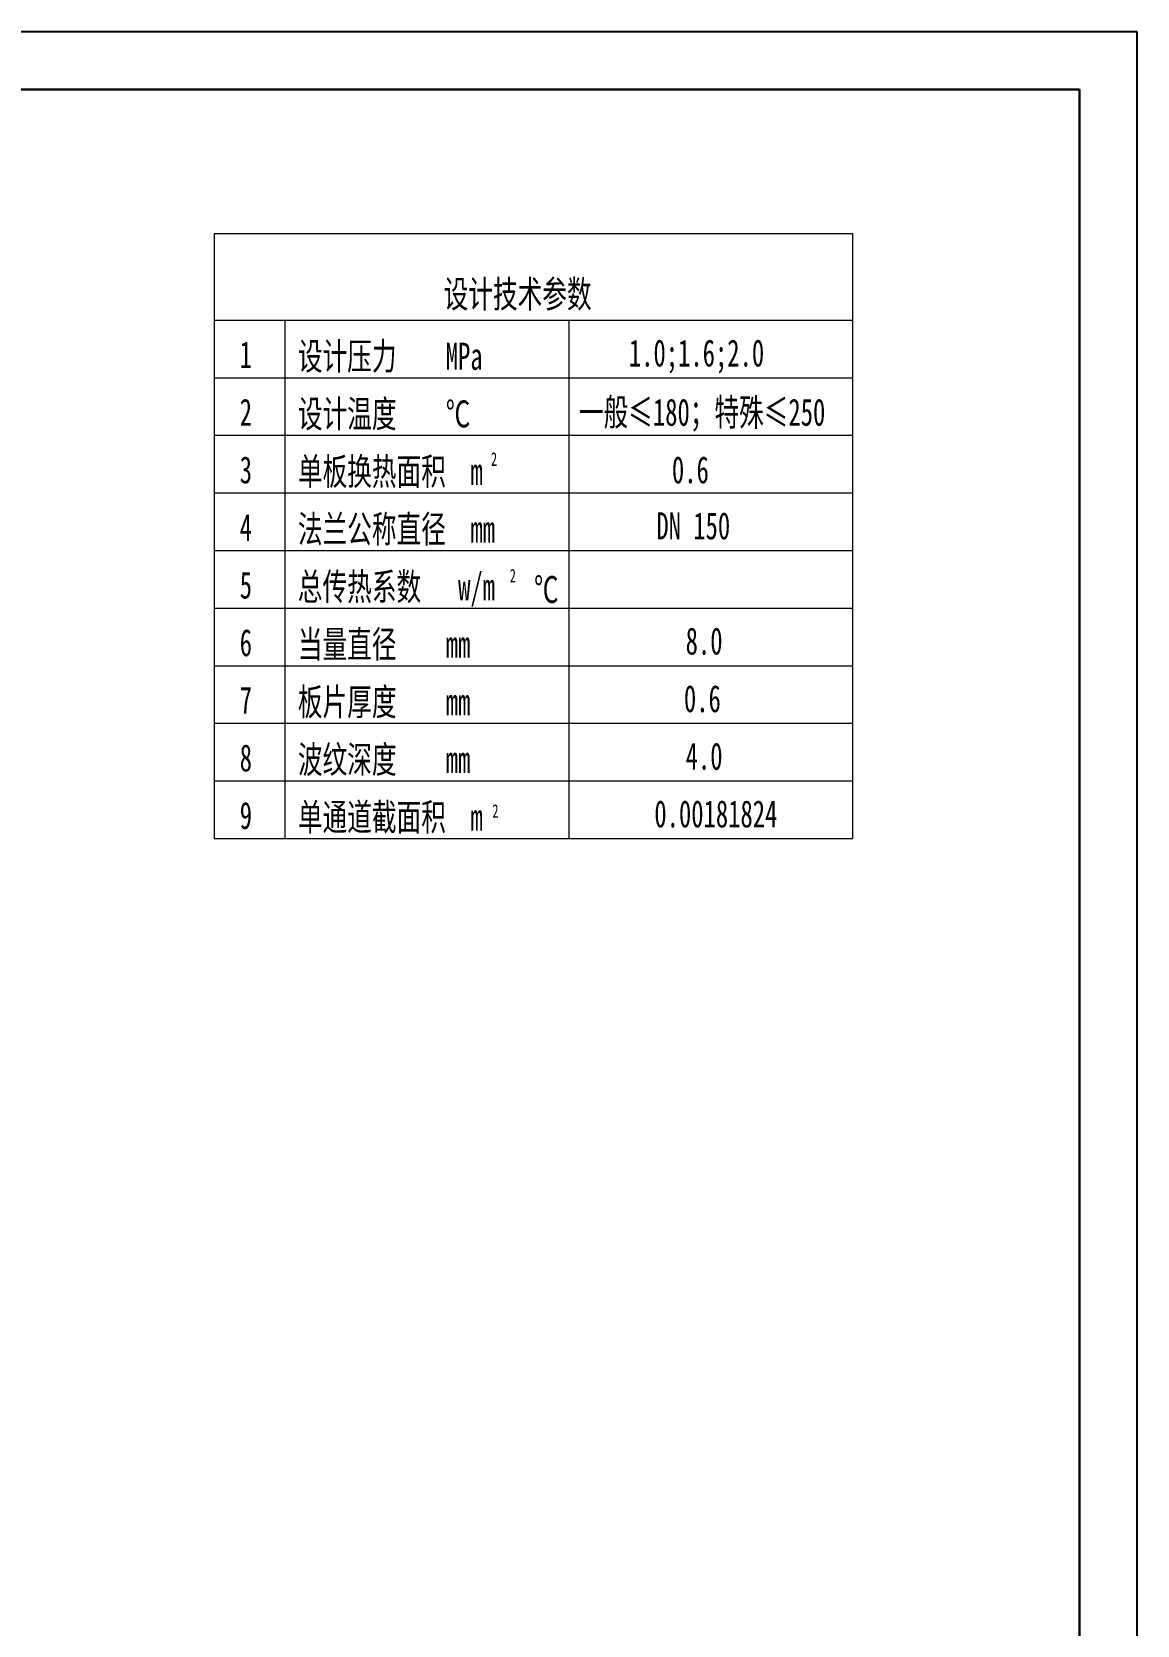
# Model space of a CAD drawing. Header units: millimetres. Extents: x 23378 to 29318, y -39781 to -35581.
# Drawn here: x 27400 to 29318, y -38347 to -35581 of the extents above; entities that cross this region are included whole.
import ezdxf

# ---------------------------------------------------------------- set-up
doc = ezdxf.new("R2010")
doc.units = ezdxf.units.MM
doc.header["$LTSCALE"] = 5
doc.layers.add('图框层', color=7, linetype='CONTINUOUS')
doc.layers.add('粗实线', color=2, linetype='CONTINUOUS', lineweight=70)
doc.layers.add('细实线', color=7, linetype='CONTINUOUS', lineweight=18)
doc.styles.get("Standard").update_dxf_attribs({"font": 'SIMFANG.TTF'})

msp = doc.modelspace()

# ---------------------------------------------------------------- linework, layer by layer
at = {"layer": '图框层', "color": 7, "ltscale": 10}
for p, q in [((29317.8, -35581.2), (23378.1, -35581.2)), ((29317.8, -39781), (29317.8, -35581.2)), ((29217.8, -37431.1), (29217.8, -37511.1)), ((29217.8, -37431.1), (29217.8, -37511.1)), ((29217.8, -37511.1), (29217.8, -37591.1)), ((29217.8, -37591.1), (29217.8, -37671.1)), ((29217.8, -37591.1), (29217.8, -37681.1)), ((29217.8, -37911), (29217.8, -37991)), ((29217.8, -37911), (29217.8, -37991)), ((29217.8, -37991), (29217.8, -38071)), ((29217.8, -38071), (29217.8, -38151)), ((29217.8, -38071), (29217.8, -38151)), ((29217.8, -38151), (29217.8, -38231)), ((29217.8, -38231), (29217.8, -38311)), ((29217.8, -38231), (29217.8, -38311)), ((29217.8, -38311), (29217.8, -38391))]:
    msp.add_line(p, q, dxfattribs=at)
at = {"layer": '粗实线', "lineweight": 30, "ltscale": 10}
for p, q in [((29217.8, -35681.2), (23628.1, -35681.2)), ((29217.8, -39681), (29217.8, -35681.2))]:
    msp.add_line(p, q, dxfattribs=at)
at = {"layer": '细实线', "color": 3}
for p, q in [((27716.6, -35931.5), (28824.1, -35931.5)), ((27716.6, -35931.5), (27716.6, -36981.5)), ((28824.1, -35931.5), (28824.1, -36981.5)), ((27716.6, -36981.5), (28824.1, -36981.5))]:
    msp.add_line(p, q, dxfattribs=at)
at = {"layer": '细实线', "color": 3, "ltscale": 10}
for p, q in [((27716.6, -36081.5), (28824.1, -36081.5)), ((27839, -36081.5), (27839, -36981.5)), ((28331.6, -36081.5), (28331.6, -36981.5)), ((27716.6, -36181.5), (28824.1, -36181.5)), ((27716.6, -36281.5), (28824.1, -36281.5)), ((27716.6, -36381.5), (28824.1, -36381.5)), ((27716.6, -36481.5), (28824.1, -36481.5)), ((27716.6, -36581.5), (28824.1, -36581.5)), ((27716.6, -36681.5), (28824.1, -36681.5)), ((27716.6, -36781.5), (28824.1, -36781.5)), ((27716.6, -36881.5), (28824.1, -36881.5))]:
    msp.add_line(p, q, dxfattribs=at)

# ---------------------------------------------------------------- texts
at = {"layer": '细实线', "color": 3, "ltscale": 10, "width": 0.667}
for s, height, p in [('设计技术参数', 47.04, (28114.6, -36059.8)), ('1', 47, (27760.8, -36165)), ('设计压力    MPa    ', 47.04, (27861.7, -36167.8)), ('1.0;1.6;2.0', 47.04, (28436, -36162.2)), ('2', 47, (27760.8, -36265)), ('设计温度    ℃    ', 47.04, (27861.7, -36267.8)), ('一般≤180；特殊≤250', 47.04, (28349.4, -36265)), ('单板换热面积  m    ', 47.04, (27861.7, -36367.8)), ('2', 23.5, (28196.7, -36334.6)), ('3', 47, (27760.8, -36365)), ('0.6', 47.04, (28510.7, -36365)), ('4', 47, (27760.8, -36465)), ('法兰公称直径  mm    ', 47.04, (27861.7, -36467.8)), ('DN 150', 47.04, (28483.7, -36462.2)), ('5', 47, (27760.8, -36565)), ('总传热系数   w/m', 47.04, (27861.7, -36567.8)), ('2', 23.5, (28229.4, -36537)), ('℃', 47, (28271.4, -36572.7)), ('6', 47, (27760.8, -36665)), ('当量直径    mm    ', 47.04, (27861.7, -36667.8)), ('8.0', 47.04, (28534.5, -36662.2)), ('7', 47, (27760.8, -36765)), ('板片厚度    mm    ', 47.04, (27861.7, -36767.8)), ('0.6', 47.04, (28531.5, -36762.2)), ('波纹深度    mm    ', 47.04, (27861.7, -36867.8)), ('8', 47, (27760.8, -36865)), ('4.0', 47.04, (28534.5, -36862.2)), ('9', 47, (27760.8, -36965)), ('单通道截面积  m    ', 47.04, (27861.7, -36967.8)), ('2', 23.5, (28199.1, -36945.6)), ('0.00181824', 47.04, (28480.2, -36962.2))]:
    msp.add_text(s, height=height, dxfattribs=at).set_placement(p)

doc.saveas('drawing.dxf')
